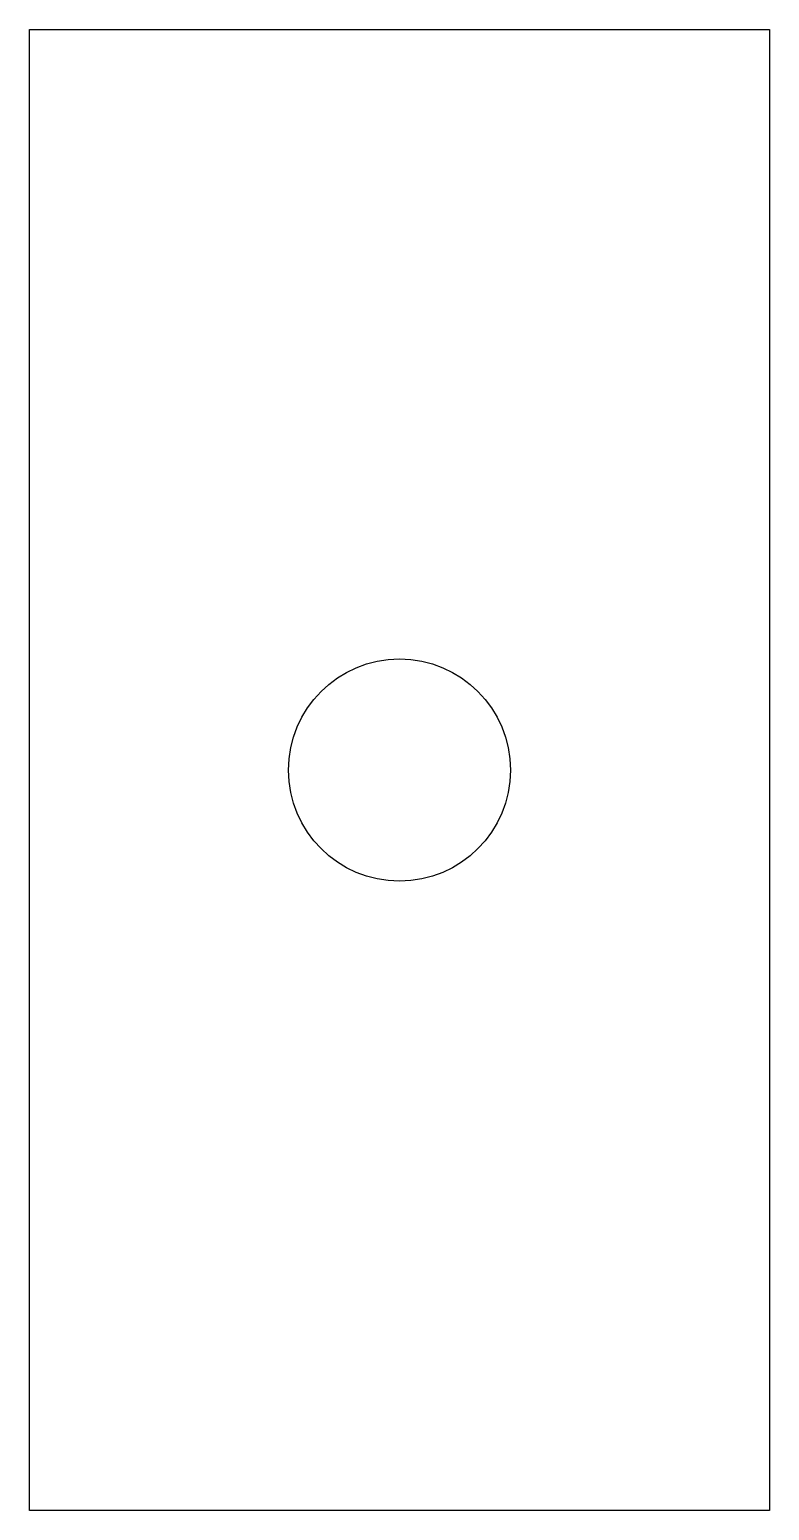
# Model space of a CAD drawing. Header units: millimetres. Extents: x 54.8 to 64.8, y -6.7 to 13.3.
import ezdxf

# ---------------------------------------------------------------- set-up
doc = ezdxf.new("R2010")
doc.units = ezdxf.units.MM
doc.layers.get('0').update_dxf_attribs({"linetype": 'CONTINUOUS'})

msp = doc.modelspace()

# ---------------------------------------------------------------- linework, layer by layer
msp.add_lwpolyline([(54.807, 13.348), (64.807, 13.348), (64.807, -6.652), (54.807, -6.652)], close=True)
msp.add_circle((59.807, 3.348), 1.5)

doc.saveas('drawing.dxf')
